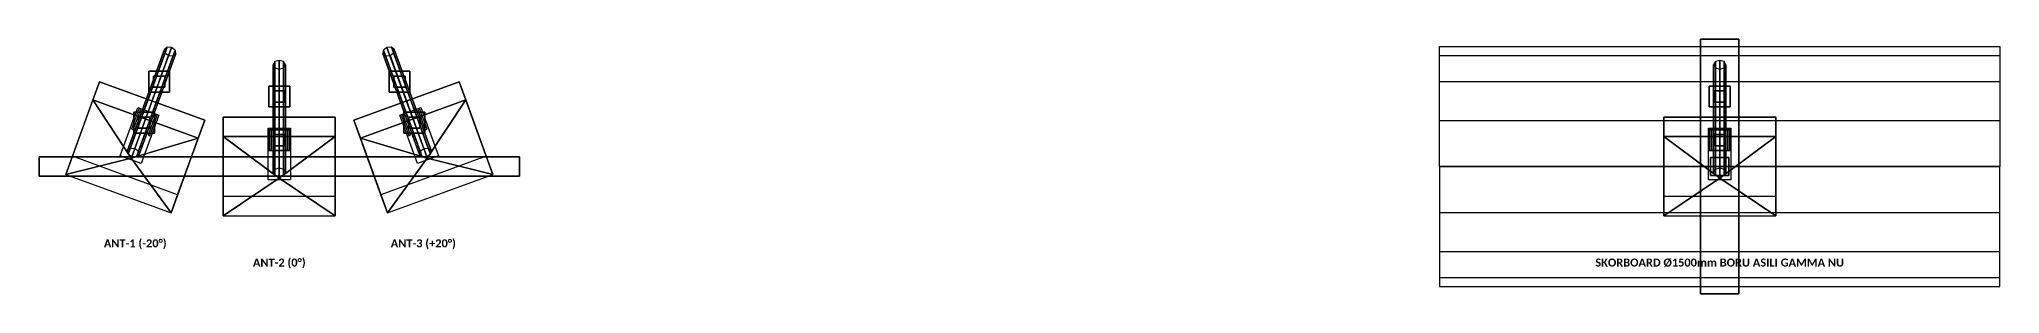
# Model space of a CAD drawing. Header units: millimetres. Extents: x -14698 to 17750, y -795 to 795.
# Drawn here: x 5500 to 17750, y -795 to 795 of the extents above; entities that cross this region are included whole.
import ezdxf
from ezdxf.enums import TextEntityAlignment as Align

# ---------------------------------------------------------------- set-up
doc = ezdxf.new("R2010")
doc.units = ezdxf.units.MM
for name, color, linetype in [('CELIK_KIRIS_KOLON', 9, 'CONTINUOUS'), ('EKP_PANEL_ANTEN', 6, 'CONTINUOUS'), ('METIN_BILGI', 7, 'CONTINUOUS'), ('MONTAJ_BORULARI', 2, 'CONTINUOUS')]:
    doc.layers.add(name, color=color, linetype=linetype)
doc.styles.get("Standard").update_dxf_attribs({"font": 'calibrib.ttf'})

msp = doc.modelspace()

# ---------------------------------------------------------------- linework, layer by layer
at = {"layer": 'CELIK_KIRIS_KOLON'}
for p, q in [((16120, 795, 2355), (15880, 795, 2355)), ((15880, 795, 2355), (15880, -795, 2355)), ((16120, 795, 2445), (15880, 795, 2445)), ((15880, 795, 2445), (15880, -795, 2445)), ((15880, 795, 2355), (15880, 795, 2445)), ((16120, -795, 2355), (16120, 795, 2355)), ((16120, -795, 2445), (16120, 795, 2445)), ((16120, 795, 2355), (16120, 795, 2445)), ((6314, 595, 109), (6184, 595, 109)), ((6184, 595, 109), (6184, 465, 109)), ((6314, 595, 219), (6184, 595, 219)), ((6184, 595, 219), (6184, 465, 219)), ((6184, 595, 109), (6184, 595, 219)), ((6314, 465, 109), (6314, 595, 109)), ((6314, 465, 219), (6314, 595, 219)), ((6314, 595, 109), (6314, 595, 219)), ((7065, 502, 109), (6935, 502, 109)), ((6935, 502, 109), (6935, 372, 109)), ((7065, 502, 219), (6935, 502, 219)), ((6935, 502, 219), (6935, 372, 219)), ((6935, 502, 109), (6935, 502, 219)), ((7065, 372, 109), (7065, 502, 109)), ((7065, 372, 219), (7065, 502, 219)), ((7065, 502, 109), (7065, 502, 219)), ((7816, 595, 109), (7686, 595, 109)), ((7686, 595, 109), (7686, 465, 109)), ((7816, 595, 219), (7686, 595, 219)), ((7686, 595, 219), (7686, 465, 219)), ((7686, 595, 109), (7686, 595, 219)), ((7816, 465, 109), (7816, 595, 109)), ((7816, 465, 219), (7816, 595, 219)), ((7816, 595, 109), (7816, 595, 219)), ((16065, 502, 759), (15935, 502, 759)), ((15935, 502, 759), (15935, 372, 759)), ((16065, 502, 869), (15935, 502, 869)), ((15935, 502, 869), (15935, 372, 869)), ((15935, 502, 759), (15935, 502, 869)), ((16065, 372, 759), (16065, 502, 759)), ((16065, 372, 869), (16065, 502, 869)), ((16065, 502, 759), (16065, 502, 869)), ((6184, 465, 109), (6314, 465, 109)), ((6184, 465, 219), (6314, 465, 219)), ((6184, 465, 109), (6184, 465, 219)), ((6314, 465, 109), (6314, 465, 219)), ((6935, 372, 109), (7065, 372, 109)), ((6935, 372, 219), (7065, 372, 219)), ((6935, 372, 109), (6935, 372, 219)), ((7065, 372, 109), (7065, 372, 219)), ((7686, 465, 109), (7816, 465, 109)), ((7686, 465, 219), (7816, 465, 219)), ((7686, 465, 109), (7686, 465, 219)), ((7816, 465, 109), (7816, 465, 219)), ((15935, 372, 759), (16065, 372, 759)), ((15935, 372, 869), (16065, 372, 869)), ((15935, 372, 759), (15935, 372, 869)), ((16065, 372, 759), (16065, 372, 869)), ((6221, 339, 382), (6091, 339, 382)), ((6091, 339, 382), (6091, 209, 382)), ((6221, 339, 492), (6091, 339, 492)), ((6091, 339, 492), (6091, 209, 492)), ((6091, 339, 382), (6091, 339, 492)), ((6221, 209, 382), (6221, 339, 382)), ((6221, 209, 492), (6221, 339, 492)), ((6221, 339, 382), (6221, 339, 492)), ((7909, 339, 382), (7779, 339, 382)), ((7779, 339, 382), (7779, 209, 382)), ((7909, 339, 492), (7779, 339, 492)), ((7779, 339, 492), (7779, 209, 492)), ((7779, 339, 382), (7779, 339, 492)), ((7909, 209, 382), (7909, 339, 382)), ((7909, 209, 492), (7909, 339, 492)), ((7909, 339, 382), (7909, 339, 492)), ((6091, 209, 382), (6221, 209, 382)), ((6091, 209, 492), (6221, 209, 492)), ((6091, 209, 382), (6091, 209, 492)), ((6221, 209, 382), (6221, 209, 492)), ((7065, 229, 382), (6935, 229, 382)), ((6935, 229, 382), (6935, 99, 382)), ((7065, 229, 492), (6935, 229, 492)), ((6935, 229, 492), (6935, 99, 492)), ((6935, 229, 382), (6935, 229, 492)), ((7065, 99, 382), (7065, 229, 382)), ((7065, 99, 492), (7065, 229, 492)), ((7065, 229, 382), (7065, 229, 492)), ((7779, 209, 382), (7909, 209, 382)), ((7779, 209, 492), (7909, 209, 492)), ((7779, 209, 382), (7779, 209, 492)), ((7909, 209, 382), (7909, 209, 492)), ((16065, 229, 1032), (15935, 229, 1032)), ((15935, 229, 1032), (15935, 99, 1032)), ((16065, 229, 1142), (15935, 229, 1142)), ((15935, 229, 1142), (15935, 99, 1142)), ((15935, 229, 1032), (15935, 229, 1142)), ((16065, 99, 1032), (16065, 229, 1032)), ((16065, 99, 1142), (16065, 229, 1142)), ((16065, 229, 1032), (16065, 229, 1142)), ((8500, 60, 550), (5500, 60, 550)), ((5500, 60, 550), (5500, -60, 550)), ((8500, 60, 670), (5500, 60, 670)), ((5500, 60, 670), (5500, -60, 670)), ((5500, 60, 550), (5500, 60, 670)), ((6935, 99, 382), (7065, 99, 382)), ((6935, 99, 492), (7065, 99, 492)), ((6935, 99, 382), (6935, 99, 492)), ((7065, 99, 382), (7065, 99, 492)), ((8500, -60, 550), (8500, 60, 550)), ((8500, -60, 670), (8500, 60, 670)), ((8500, 60, 550), (8500, 60, 670)), ((15935, 99, 1032), (16065, 99, 1032)), ((15935, 99, 1142), (16065, 99, 1142)), ((15935, 99, 1032), (15935, 99, 1142)), ((16065, 99, 1032), (16065, 99, 1142)), ((5500, -60, 550), (8500, -60, 550)), ((5500, -60, 670), (8500, -60, 670)), ((5500, -60, 550), (5500, -60, 670)), ((8500, -60, 550), (8500, -60, 670)), ((15880, -795, 2355), (16120, -795, 2355)), ((15880, -795, 2445), (16120, -795, 2445)), ((15880, -795, 2355), (15880, -795, 2445)), ((16120, -795, 2355), (16120, -795, 2445))]:
    msp.add_line(p, q, dxfattribs=at)
for points in [[(15880, -795, 2355), (16120, -795, 2355), (16120, 795, 2355), (15880, 795, 2355)], [(15880, -795, 2445), (16120, -795, 2445), (16120, 795, 2445), (15880, 795, 2445)], [(15880, 795, 2355), (16120, 795, 2355), (16120, 795, 2445), (15880, 795, 2445)], [(15880, -795, 2355), (15880, 795, 2355), (15880, 795, 2445), (15880, -795, 2445)], [(16120, -795, 2355), (16120, 795, 2355), (16120, 795, 2445), (16120, -795, 2445)], [(6184, 465, 109), (6314, 465, 109), (6314, 595, 109), (6184, 595, 109)], [(6184, 465, 219), (6314, 465, 219), (6314, 595, 219), (6184, 595, 219)], [(6184, 595, 109), (6314, 595, 109), (6314, 595, 219), (6184, 595, 219)], [(6184, 465, 109), (6184, 595, 109), (6184, 595, 219), (6184, 465, 219)], [(6314, 465, 109), (6314, 595, 109), (6314, 595, 219), (6314, 465, 219)], [(6935, 372, 109), (7065, 372, 109), (7065, 502, 109), (6935, 502, 109)], [(6935, 372, 219), (7065, 372, 219), (7065, 502, 219), (6935, 502, 219)], [(6935, 502, 109), (7065, 502, 109), (7065, 502, 219), (6935, 502, 219)], [(6935, 372, 109), (6935, 502, 109), (6935, 502, 219), (6935, 372, 219)], [(7065, 372, 109), (7065, 502, 109), (7065, 502, 219), (7065, 372, 219)], [(7686, 465, 109), (7816, 465, 109), (7816, 595, 109), (7686, 595, 109)], [(7686, 465, 219), (7816, 465, 219), (7816, 595, 219), (7686, 595, 219)], [(7686, 595, 109), (7816, 595, 109), (7816, 595, 219), (7686, 595, 219)], [(7686, 465, 109), (7686, 595, 109), (7686, 595, 219), (7686, 465, 219)], [(7816, 465, 109), (7816, 595, 109), (7816, 595, 219), (7816, 465, 219)], [(15935, 372, 759), (16065, 372, 759), (16065, 502, 759), (15935, 502, 759)], [(15935, 372, 869), (16065, 372, 869), (16065, 502, 869), (15935, 502, 869)], [(15935, 502, 759), (16065, 502, 759), (16065, 502, 869), (15935, 502, 869)], [(15935, 372, 759), (15935, 502, 759), (15935, 502, 869), (15935, 372, 869)], [(16065, 372, 759), (16065, 502, 759), (16065, 502, 869), (16065, 372, 869)], [(6116, 368, -83), (6247, 320, -83), (6137, 18, 239), (6006, 66, 239)], [(6184, 465, 109), (6314, 465, 109), (6314, 465, 219), (6184, 465, 219)], [(6935, 372, 109), (7065, 372, 109), (7065, 372, 219), (6935, 372, 219)], [(7686, 465, 109), (7816, 465, 109), (7816, 465, 219), (7686, 465, 219)], [(7753, 320, -83), (7884, 368, -83), (7994, 66, 239), (7863, 18, 239)], [(15935, 372, 759), (16065, 372, 759), (16065, 372, 869), (15935, 372, 869)], [(6077, 234, 57), (6088, 230, 57), (6134, 357, 276), (6123, 361, 276)], [(6091, 209, 382), (6221, 209, 382), (6221, 339, 382), (6091, 339, 382)], [(6091, 209, 492), (6221, 209, 492), (6221, 339, 492), (6091, 339, 492)], [(6091, 339, 382), (6221, 339, 382), (6221, 339, 492), (6091, 339, 492)], [(6091, 209, 382), (6091, 339, 382), (6091, 339, 492), (6091, 209, 492)], [(6180, 196, 57), (6191, 192, 57), (6237, 319, 276), (6226, 323, 276)], [(6221, 209, 382), (6221, 339, 382), (6221, 339, 492), (6221, 209, 492)], [(7809, 192, 57), (7820, 196, 57), (7774, 323, 276), (7763, 319, 276)], [(7779, 209, 382), (7909, 209, 382), (7909, 339, 382), (7779, 339, 382)], [(7779, 209, 492), (7909, 209, 492), (7909, 339, 492), (7779, 339, 492)], [(7779, 339, 382), (7909, 339, 382), (7909, 339, 492), (7779, 339, 492)], [(7779, 209, 382), (7779, 339, 382), (7779, 339, 492), (7779, 209, 492)], [(7912, 230, 57), (7923, 234, 57), (7877, 361, 276), (7866, 357, 276)], [(7909, 209, 382), (7909, 339, 382), (7909, 339, 492), (7909, 209, 492)], [(6091, 209, 382), (6221, 209, 382), (6221, 209, 492), (6091, 209, 492)], [(6930, 239, -83), (7070, 239, -83), (7070, -83, 239), (6930, -83, 239)], [(6935, 99, 382), (7065, 99, 382), (7065, 229, 382), (6935, 229, 382)], [(6935, 99, 492), (7065, 99, 492), (7065, 229, 492), (6935, 229, 492)], [(6935, 229, 382), (7065, 229, 382), (7065, 229, 492), (6935, 229, 492)], [(6935, 99, 382), (6935, 229, 382), (6935, 229, 492), (6935, 99, 492)], [(6939, 99, 57), (6951, 99, 57), (6951, 234, 276), (6939, 234, 276)], [(7049, 99, 57), (7061, 99, 57), (7061, 234, 276), (7049, 234, 276)], [(7065, 99, 382), (7065, 229, 382), (7065, 229, 492), (7065, 99, 492)], [(7779, 209, 382), (7909, 209, 382), (7909, 209, 492), (7779, 209, 492)], [(15930, 239, 567), (16070, 239, 567), (16070, -83, 889), (15930, -83, 889)], [(15935, 99, 1032), (16065, 99, 1032), (16065, 229, 1032), (15935, 229, 1032)], [(15935, 99, 1142), (16065, 99, 1142), (16065, 229, 1142), (15935, 229, 1142)], [(15935, 229, 1032), (16065, 229, 1032), (16065, 229, 1142), (15935, 229, 1142)], [(15935, 99, 1032), (15935, 229, 1032), (15935, 229, 1142), (15935, 99, 1142)], [(15939, 99, 707), (15951, 99, 707), (15951, 234, 926), (15939, 234, 926)], [(16049, 99, 707), (16061, 99, 707), (16061, 234, 926), (16049, 234, 926)], [(16065, 99, 1032), (16065, 229, 1032), (16065, 229, 1142), (16065, 99, 1142)], [(5500, -60, 550), (8500, -60, 550), (8500, 60, 550), (5500, 60, 550)], [(5500, -60, 670), (8500, -60, 670), (8500, 60, 670), (5500, 60, 670)], [(5500, 60, 550), (8500, 60, 550), (8500, 60, 670), (5500, 60, 670)], [(5500, -60, 550), (5500, 60, 550), (5500, 60, 670), (5500, -60, 670)], [(6935, 99, 382), (7065, 99, 382), (7065, 99, 492), (6935, 99, 492)], [(8500, -60, 550), (8500, 60, 550), (8500, 60, 670), (8500, -60, 670)], [(15935, 99, 1032), (16065, 99, 1032), (16065, 99, 1142), (15935, 99, 1142)], [(5500, -60, 550), (8500, -60, 550), (8500, -60, 670), (5500, -60, 670)], [(15880, -795, 2355), (16120, -795, 2355), (16120, -795, 2445), (15880, -795, 2445)]]:
    msp.add_3dface(points, dxfattribs=at)
at = {"layer": 'EKP_PANEL_ANTEN'}
for p, q in [((6075, 52, -73), (5835, 416, -308)), ((7925, 52, -73), (8165, 416, -308)), ((6075, 52, -73), (6493, 176, -308)), ((7000, -73, -73), (6650, 187, -308)), ((7000, -73, -73), (7350, 187, -308)), ((7925, 52, -73), (7507, 176, -308)), ((16000, -73, 577), (15650, 187, 342)), ((16000, -73, 577), (16350, 187, 342)), ((6075, 52, -73), (5666, -49, 187)), ((6075, 52, -73), (6324, -289, 187)), ((7925, 52, -73), (7676, -289, 187)), ((7925, 52, -73), (8334, -49, 187)), ((7000, -73, -73), (6650, -308, 187)), ((7000, -73, -73), (7350, -308, 187)), ((16000, -73, 577), (15650, -308, 837)), ((16000, -73, 577), (16350, -308, 837))]:
    msp.add_line(p, q, dxfattribs=at)
for points in [[(5835, 416, -308), (5666, -49, 187), (5707, 64, 308), (5876, 529, -187)], [(5876, 529, -187), (6534, 289, -187), (6365, -176, 308), (5707, 64, 308)], [(5835, 416, -308), (6493, 176, -308), (6534, 289, -187), (5876, 529, -187)], [(7466, 289, -187), (8124, 529, -187), (8293, 64, 308), (7635, -176, 308)], [(7507, 176, -308), (8165, 416, -308), (8124, 529, -187), (7466, 289, -187)], [(8165, 416, -308), (8334, -49, 187), (8293, 64, 308), (8124, 529, -187)], [(6075, 52, -73), (5835, 416, -308), (5666, -49, 187)], [(6075, 52, -73), (6493, 176, -308), (5835, 416, -308)], [(7925, 52, -73), (8165, 416, -308), (7507, 176, -308)], [(7925, 52, -73), (8334, -49, 187), (8165, 416, -308)], [(6493, 176, -308), (6324, -289, 187), (6365, -176, 308), (6534, 289, -187)], [(6650, 308, -187), (7350, 308, -187), (7350, -187, 308), (6650, -187, 308)], [(6650, 187, -308), (7350, 187, -308), (7350, 308, -187), (6650, 308, -187)], [(6650, 187, -308), (6650, -308, 187), (6650, -187, 308), (6650, 308, -187)], [(7350, 187, -308), (7350, -308, 187), (7350, -187, 308), (7350, 308, -187)], [(7507, 176, -308), (7676, -289, 187), (7635, -176, 308), (7466, 289, -187)], [(15650, 308, 463), (16350, 308, 463), (16350, -187, 958), (15650, -187, 958)], [(15650, 187, 342), (16350, 187, 342), (16350, 308, 463), (15650, 308, 463)], [(15650, 187, 342), (15650, -308, 837), (15650, -187, 958), (15650, 308, 463)], [(16350, 187, 342), (16350, -308, 837), (16350, -187, 958), (16350, 308, 463)], [(6075, 52, -73), (6324, -289, 187), (6493, 176, -308)], [(7000, -73, -73), (7350, 187, -308), (6650, 187, -308)], [(7000, -73, -73), (6650, 187, -308), (6650, -308, 187)], [(7000, -73, -73), (7350, -308, 187), (7350, 187, -308)], [(7925, 52, -73), (7507, 176, -308), (7676, -289, 187)], [(16000, -73, 577), (16350, 187, 342), (15650, 187, 342)], [(16000, -73, 577), (15650, 187, 342), (15650, -308, 837)], [(16000, -73, 577), (16350, -308, 837), (16350, 187, 342)], [(5666, -49, 187), (6324, -289, 187), (6365, -176, 308), (5707, 64, 308)], [(6075, 52, -73), (5666, -49, 187), (6324, -289, 187)], [(7676, -289, 187), (8334, -49, 187), (8293, 64, 308), (7635, -176, 308)], [(7925, 52, -73), (7676, -289, 187), (8334, -49, 187)], [(7000, -73, -73), (6650, -308, 187), (7350, -308, 187)], [(16000, -73, 577), (15650, -308, 837), (16350, -308, 837)], [(6650, -308, 187), (7350, -308, 187), (7350, -187, 308), (6650, -187, 308)], [(15650, -308, 837), (16350, -308, 837), (16350, -187, 958), (15650, -187, 958)]]:
    msp.add_3dface(points, dxfattribs=at)
at = {"layer": 'MONTAJ_BORULARI'}
for p, q in [((6284, 565, 164), (6214, 565, 164)), ((6214, 565, 164), (6214, 495, 164)), ((6284, 565, 2200), (6214, 565, 2200)), ((6214, 565, 2200), (6214, 495, 2200)), ((6214, 565, 164), (6214, 565, 2200)), ((6214, 495, 164), (6284, 495, 164)), ((6214, 495, 2200), (6284, 495, 2200)), ((6214, 495, 164), (6214, 495, 2200)), ((6284, 495, 164), (6284, 565, 164)), ((6284, 495, 2200), (6284, 565, 2200)), ((6284, 565, 164), (6284, 565, 2200)), ((6284, 495, 164), (6284, 495, 2200)), ((7786, 565, 164), (7716, 565, 164)), ((7716, 565, 164), (7716, 495, 164)), ((7786, 565, 2200), (7716, 565, 2200)), ((7716, 565, 2200), (7716, 495, 2200)), ((7716, 565, 164), (7716, 565, 2200)), ((7716, 495, 164), (7786, 495, 164)), ((7716, 495, 2200), (7786, 495, 2200)), ((7716, 495, 164), (7716, 495, 2200)), ((7786, 495, 164), (7786, 565, 164)), ((7786, 495, 2200), (7786, 565, 2200)), ((7786, 565, 164), (7786, 565, 2200)), ((7786, 495, 164), (7786, 495, 2200)), ((7035, 472, 164), (6965, 472, 164)), ((6965, 472, 164), (6965, 402, 164)), ((7035, 472, 2200), (6965, 472, 2200)), ((6965, 472, 2200), (6965, 402, 2200)), ((6965, 472, 164), (6965, 472, 2200)), ((6965, 402, 164), (7035, 402, 164)), ((6965, 402, 2200), (7035, 402, 2200)), ((6965, 402, 164), (6965, 402, 2200)), ((7035, 402, 164), (7035, 472, 164)), ((7035, 402, 2200), (7035, 472, 2200)), ((7035, 472, 164), (7035, 472, 2200)), ((7035, 402, 164), (7035, 402, 2200)), ((16035, 472, 814), (15965, 472, 814)), ((15965, 472, 814), (15965, 402, 814)), ((16035, 472, 2850), (15965, 472, 2850)), ((15965, 472, 2850), (15965, 402, 2850)), ((15965, 472, 814), (15965, 472, 2850)), ((15965, 402, 814), (16035, 402, 814)), ((15965, 402, 2850), (16035, 402, 2850)), ((15965, 402, 814), (15965, 402, 2850)), ((16035, 402, 814), (16035, 472, 814)), ((16035, 402, 2850), (16035, 472, 2850)), ((16035, 472, 814), (16035, 472, 2850)), ((16035, 402, 814), (16035, 402, 2850)), ((6191, 309, 437), (6121, 309, 437)), ((6121, 309, 437), (6121, 239, 437)), ((6191, 309, 2200), (6121, 309, 2200)), ((6121, 309, 2200), (6121, 239, 2200)), ((6121, 309, 437), (6121, 309, 2200)), ((6191, 239, 437), (6191, 309, 437)), ((6191, 239, 2200), (6191, 309, 2200)), ((6191, 309, 437), (6191, 309, 2200)), ((7879, 309, 437), (7809, 309, 437)), ((7809, 309, 437), (7809, 239, 437)), ((7879, 309, 2200), (7809, 309, 2200)), ((7809, 309, 2200), (7809, 239, 2200)), ((7809, 309, 437), (7809, 309, 2200)), ((7879, 239, 437), (7879, 309, 437)), ((7879, 239, 2200), (7879, 309, 2200)), ((7879, 309, 437), (7879, 309, 2200)), ((6121, 239, 437), (6191, 239, 437)), ((6121, 239, 2200), (6191, 239, 2200)), ((6121, 239, 437), (6121, 239, 2200)), ((6191, 239, 437), (6191, 239, 2200)), ((7035, 199, 437), (6965, 199, 437)), ((6965, 199, 437), (6965, 129, 437)), ((7035, 199, 2200), (6965, 199, 2200)), ((6965, 199, 2200), (6965, 129, 2200)), ((6965, 199, 437), (6965, 199, 2200)), ((6965, 129, 437), (7035, 129, 437)), ((6965, 129, 2200), (7035, 129, 2200)), ((6965, 129, 437), (6965, 129, 2200)), ((7035, 129, 437), (7035, 199, 437)), ((7035, 129, 2200), (7035, 199, 2200)), ((7035, 199, 437), (7035, 199, 2200)), ((7035, 129, 437), (7035, 129, 2200)), ((7809, 239, 437), (7879, 239, 437)), ((7809, 239, 2200), (7879, 239, 2200)), ((7809, 239, 437), (7809, 239, 2200)), ((7879, 239, 437), (7879, 239, 2200)), ((16035, 199, 1087), (15965, 199, 1087)), ((15965, 199, 1087), (15965, 129, 1087)), ((16035, 199, 2850), (15965, 199, 2850)), ((15965, 199, 2850), (15965, 129, 2850)), ((15965, 199, 1087), (15965, 199, 2850)), ((15965, 129, 1087), (16035, 129, 1087)), ((15965, 129, 2850), (16035, 129, 2850)), ((15965, 129, 1087), (15965, 129, 2850)), ((16035, 129, 1087), (16035, 199, 1087)), ((16035, 129, 2850), (16035, 199, 2850)), ((16035, 199, 1087), (16035, 199, 2850)), ((16035, 129, 1087), (16035, 129, 2850)), ((16057, 57, -440), (15943, 57, -440)), ((15943, 57, -440), (15943, -57, -440)), ((16057, 57, 1650), (15943, 57, 1650)), ((15943, 57, 1650), (15943, -57, 1650)), ((15943, 57, -440), (15943, 57, 1650)), ((16057, -57, -440), (16057, 57, -440)), ((16057, -57, 1650), (16057, 57, 1650)), ((16057, 57, -440), (16057, 57, 1650)), ((15943, -57, -440), (16057, -57, -440)), ((15943, -57, 1650), (16057, -57, 1650)), ((15943, -57, -440), (15943, -57, 1650)), ((16057, -57, -440), (16057, -57, 1650))]:
    msp.add_line(p, q, dxfattribs=at)
for points in [[(6299, 745, -16), (6282, 731, -35), (6052, 100, 636), (6069, 114, 655)], [(6327, 743, -8), (6299, 745, -16), (6069, 114, 655), (6097, 112, 663)], [(6349, 727, -16), (6327, 743, -8), (6097, 112, 663), (6120, 95, 655)], [(7673, 743, -8), (7651, 727, -16), (7880, 95, 655), (7903, 112, 663)], [(7701, 745, -16), (7673, 743, -8), (7903, 112, 663), (7931, 114, 655)], [(7718, 731, -35), (7701, 745, -16), (7931, 114, 655), (7948, 100, 636)], [(14250, 750, 2400), (17750, 750, 2400), (17750, 0, 3150), (14250, 0, 3150)], [(6282, 731, -35), (6286, 709, -54), (6056, 78, 617), (6052, 100, 636)], [(6286, 709, -54), (6308, 693, -62), (6079, 61, 609), (6056, 78, 617)], [(6308, 693, -62), (6336, 691, -54), (6107, 60, 617), (6079, 61, 609)], [(6336, 691, -54), (6353, 705, -35), (6124, 74, 636), (6107, 60, 617)], [(6353, 705, -35), (6349, 727, -16), (6120, 95, 655), (6124, 74, 636)], [(6973, 655, -16), (6962, 636, -35), (6962, -35, 636), (6973, -16, 655)], [(6962, 636, -35), (6973, 617, -54), (6973, -54, 617), (6962, -35, 636)], [(7000, 663, -8), (6973, 655, -16), (6973, -16, 655), (7000, -8, 663)], [(6973, 617, -54), (7000, 609, -62), (7000, -62, 609), (6973, -54, 617)], [(7027, 655, -16), (7000, 663, -8), (7000, -8, 663), (7027, -16, 655)], [(7000, 609, -62), (7027, 617, -54), (7027, -54, 617), (7000, -62, 609)], [(7038, 636, -35), (7027, 655, -16), (7027, -16, 655), (7038, -35, 636)], [(7027, 617, -54), (7038, 636, -35), (7038, -35, 636), (7027, -54, 617)], [(7651, 727, -16), (7647, 705, -35), (7876, 74, 636), (7880, 95, 655)], [(7647, 705, -35), (7664, 691, -54), (7893, 60, 617), (7876, 74, 636)], [(7664, 691, -54), (7692, 693, -62), (7921, 61, 609), (7893, 60, 617)], [(7692, 693, -62), (7714, 709, -54), (7944, 78, 617), (7921, 61, 609)], [(7714, 709, -54), (7718, 731, -35), (7948, 100, 636), (7944, 78, 617)], [(14250, 693, 2687), (17750, 693, 2687), (17750, 0, 3150), (14250, 0, 3150)], [(14250, 693, 2113), (17750, 693, 2113), (17750, 0, 3150), (14250, 0, 3150)], [(15973, 655, 634), (15962, 636, 615), (15962, -35, 1286), (15973, -16, 1305)], [(15962, 636, 615), (15973, 617, 596), (15973, -54, 1267), (15962, -35, 1286)], [(16000, 663, 642), (15973, 655, 634), (15973, -16, 1305), (16000, -8, 1313)], [(15973, 617, 596), (16000, 609, 588), (16000, -62, 1259), (15973, -54, 1267)], [(16027, 655, 634), (16000, 663, 642), (16000, -8, 1313), (16027, -16, 1305)], [(16000, 609, 588), (16027, 617, 596), (16027, -54, 1267), (16000, -62, 1259)], [(16038, 636, 615), (16027, 655, 634), (16027, -16, 1305), (16038, -35, 1286)], [(16027, 617, 596), (16038, 636, 615), (16038, -35, 1286), (16027, -54, 1267)], [(6214, 495, 164), (6284, 495, 164), (6284, 565, 164), (6214, 565, 164)], [(6214, 495, 2200), (6284, 495, 2200), (6284, 565, 2200), (6214, 565, 2200)], [(6214, 565, 164), (6284, 565, 164), (6284, 565, 2200), (6214, 565, 2200)], [(6214, 495, 164), (6214, 565, 164), (6214, 565, 2200), (6214, 495, 2200)], [(6214, 495, 164), (6284, 495, 164), (6284, 495, 2200), (6214, 495, 2200)], [(6284, 495, 164), (6284, 565, 164), (6284, 565, 2200), (6284, 495, 2200)], [(7716, 495, 164), (7786, 495, 164), (7786, 565, 164), (7716, 565, 164)], [(7716, 495, 2200), (7786, 495, 2200), (7786, 565, 2200), (7716, 565, 2200)], [(7716, 565, 164), (7786, 565, 164), (7786, 565, 2200), (7716, 565, 2200)], [(7716, 495, 164), (7716, 565, 164), (7716, 565, 2200), (7716, 495, 2200)], [(7716, 495, 164), (7786, 495, 164), (7786, 495, 2200), (7716, 495, 2200)], [(7786, 495, 164), (7786, 565, 164), (7786, 565, 2200), (7786, 495, 2200)], [(14250, 530, 2930), (17750, 530, 2930), (17750, 0, 3150), (14250, 0, 3150)], [(14250, 530, 1870), (17750, 530, 1870), (17750, 0, 3150), (14250, 0, 3150)], [(6965, 402, 164), (7035, 402, 164), (7035, 472, 164), (6965, 472, 164)], [(6965, 402, 2200), (7035, 402, 2200), (7035, 472, 2200), (6965, 472, 2200)], [(6965, 472, 164), (7035, 472, 164), (7035, 472, 2200), (6965, 472, 2200)], [(6965, 402, 164), (6965, 472, 164), (6965, 472, 2200), (6965, 402, 2200)], [(6965, 402, 164), (7035, 402, 164), (7035, 402, 2200), (6965, 402, 2200)], [(7035, 402, 164), (7035, 472, 164), (7035, 472, 2200), (7035, 402, 2200)], [(15965, 402, 814), (16035, 402, 814), (16035, 472, 814), (15965, 472, 814)], [(15965, 402, 2850), (16035, 402, 2850), (16035, 472, 2850), (15965, 472, 2850)], [(15965, 472, 814), (16035, 472, 814), (16035, 472, 2850), (15965, 472, 2850)], [(15965, 402, 814), (15965, 472, 814), (15965, 472, 2850), (15965, 402, 2850)], [(15965, 402, 814), (16035, 402, 814), (16035, 402, 2850), (15965, 402, 2850)], [(16035, 402, 814), (16035, 472, 814), (16035, 472, 2850), (16035, 402, 2850)], [(6121, 239, 437), (6191, 239, 437), (6191, 309, 437), (6121, 309, 437)], [(6121, 239, 2200), (6191, 239, 2200), (6191, 309, 2200), (6121, 309, 2200)], [(6121, 309, 437), (6191, 309, 437), (6191, 309, 2200), (6121, 309, 2200)], [(6121, 239, 437), (6121, 309, 437), (6121, 309, 2200), (6121, 239, 2200)], [(6191, 239, 437), (6191, 309, 437), (6191, 309, 2200), (6191, 239, 2200)], [(7809, 239, 437), (7879, 239, 437), (7879, 309, 437), (7809, 309, 437)], [(7809, 239, 2200), (7879, 239, 2200), (7879, 309, 2200), (7809, 309, 2200)], [(7809, 309, 437), (7879, 309, 437), (7879, 309, 2200), (7809, 309, 2200)], [(7809, 239, 437), (7809, 309, 437), (7809, 309, 2200), (7809, 239, 2200)], [(7879, 239, 437), (7879, 309, 437), (7879, 309, 2200), (7879, 239, 2200)], [(14250, 287, 3093), (17750, 287, 3093), (17750, 0, 3150), (14250, 0, 3150)], [(14250, 287, 1707), (17750, 287, 1707), (17750, 0, 3150), (14250, 0, 3150)], [(6121, 239, 437), (6191, 239, 437), (6191, 239, 2200), (6121, 239, 2200)], [(6965, 129, 437), (7035, 129, 437), (7035, 199, 437), (6965, 199, 437)], [(6965, 129, 2200), (7035, 129, 2200), (7035, 199, 2200), (6965, 199, 2200)], [(6965, 199, 437), (7035, 199, 437), (7035, 199, 2200), (6965, 199, 2200)], [(6965, 129, 437), (6965, 199, 437), (6965, 199, 2200), (6965, 129, 2200)], [(6965, 129, 437), (7035, 129, 437), (7035, 129, 2200), (6965, 129, 2200)], [(7035, 129, 437), (7035, 199, 437), (7035, 199, 2200), (7035, 129, 2200)], [(7809, 239, 437), (7879, 239, 437), (7879, 239, 2200), (7809, 239, 2200)], [(15965, 129, 1087), (16035, 129, 1087), (16035, 199, 1087), (15965, 199, 1087)], [(15965, 129, 2850), (16035, 129, 2850), (16035, 199, 2850), (15965, 199, 2850)], [(15965, 199, 1087), (16035, 199, 1087), (16035, 199, 2850), (15965, 199, 2850)], [(15965, 129, 1087), (15965, 199, 1087), (15965, 199, 2850), (15965, 129, 2850)], [(15965, 129, 1087), (16035, 129, 1087), (16035, 129, 2850), (15965, 129, 2850)], [(16035, 129, 1087), (16035, 199, 1087), (16035, 199, 2850), (16035, 129, 2850)], [(14250, 0, 3150), (17750, 0, 3150), (17750, 0, 3150), (14250, 0, 3150)], [(14250, 0, 1650), (17750, 0, 1650), (17750, 0, 3150), (14250, 0, 3150)], [(14250, -750, 2400), (17750, -750, 2400), (17750, 0, 3150), (14250, 0, 3150)], [(14250, -287, 3093), (17750, -287, 3093), (17750, 0, 3150), (14250, 0, 3150)], [(15943, -57, -440), (16057, -57, -440), (16057, 57, -440), (15943, 57, -440)], [(15943, -57, 1650), (16057, -57, 1650), (16057, 57, 1650), (15943, 57, 1650)], [(15943, 57, -440), (16057, 57, -440), (16057, 57, 1650), (15943, 57, 1650)], [(15943, -57, -440), (15943, 57, -440), (15943, 57, 1650), (15943, -57, 1650)], [(16057, -57, -440), (16057, 57, -440), (16057, 57, 1650), (16057, -57, 1650)], [(14250, -287, 1707), (17750, -287, 1707), (17750, 0, 3150), (14250, 0, 3150)], [(14250, -530, 1870), (17750, -530, 1870), (17750, 0, 3150), (14250, 0, 3150)], [(14250, -693, 2113), (17750, -693, 2113), (17750, 0, 3150), (14250, 0, 3150)], [(14250, -693, 2687), (17750, -693, 2687), (17750, 0, 3150), (14250, 0, 3150)], [(14250, -530, 2930), (17750, -530, 2930), (17750, 0, 3150), (14250, 0, 3150)], [(15943, -57, -440), (16057, -57, -440), (16057, -57, 1650), (15943, -57, 1650)]]:
    msp.add_3dface(points, dxfattribs=at)

# ---------------------------------------------------------------- texts
at = {"layer": 'METIN_BILGI'}
for s, p in [('ANT-1 (-20°)', (6100, -480)), ('ANT-3 (+20°)', (7900, -480)), ('ANT-2 (0°)', (7000, -600)), ('SKORBOARD Ø1500mm BORU ASILI GAMMA NU', (16000, -600))]:
    msp.add_text(s, height=50, dxfattribs=at).set_placement(p, align=Align.MIDDLE_CENTER)

doc.saveas('drawing.dxf')
